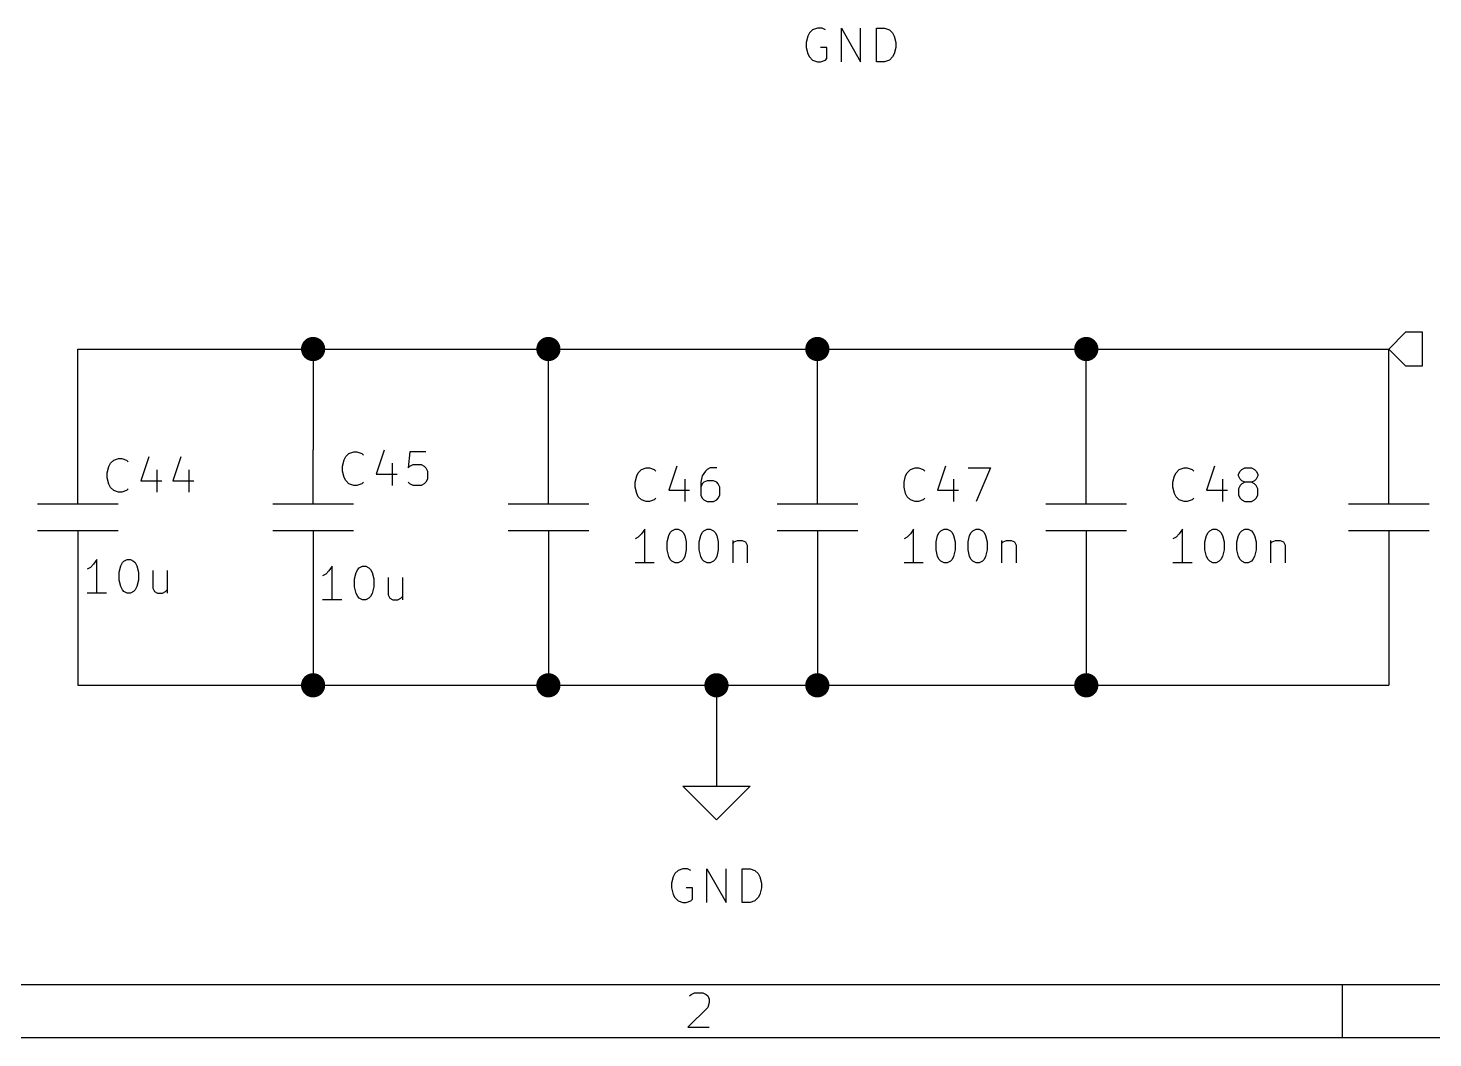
# Model space of a CAD drawing. Extents: x 0.4 to 11.3, y -7.9 to -0.4.
# Drawn here: x 2.376 to 4.466, y -7.874 to -6.373 of the extents above; entities that cross this region are included whole.
import ezdxf

# ---------------------------------------------------------------- set-up
doc = ezdxf.new("R2010")
doc.units = 0
doc.header["$MEASUREMENT"] = 0
for name, color, linetype in [('BROWN2', 54, 'CONTINUOUS'), ('CYAN2', 4, 'CONTINUOUS'), ('GREEN3', 91, 'CONTINUOUS'), ('RED2', 1, 'CONTINUOUS')]:
    doc.layers.add(name, color=color, linetype=linetype)

msp = doc.modelspace()

# ---------------------------------------------------------------- linework, layer by layer
at = {"layer": 'BROWN2', "linetype": 'CONTINUOUS'}
for p, q in [((4.425, -6.825), (4.4, -6.85)), ((4.45, -6.825), (4.425, -6.825)), ((4.45, -6.875), (4.45, -6.825)), ((4.4, -6.85), (4.425, -6.875)), ((4.425, -6.875), (4.45, -6.875))]:
    msp.add_line(p, q, dxfattribs=at)
at = {"layer": 'CYAN2', "linetype": 'CONTINUOUS'}
for p, q in [((3.55, -6.3728), (3.5429, -6.3752)), ((3.5571, -6.3728), (3.55, -6.3728)), ((3.5619, -6.3752), (3.5571, -6.3728)), ((3.5857, -6.4228), (3.5857, -6.3728)), ((3.5857, -6.3728), (3.6143, -6.4228)), ((3.6143, -6.4228), (3.6143, -6.3728)), ((3.6381, -6.4228), (3.6381, -6.3728)), ((3.6381, -6.3728), (3.65, -6.3728)), ((3.65, -6.3728), (3.6571, -6.3752)), ((3.5357, -6.3847), (3.5333, -6.3942)), ((3.5381, -6.3799), (3.5357, -6.3847)), ((3.5429, -6.3752), (3.5381, -6.3799)), ((3.6571, -6.3752), (3.6619, -6.3799)), ((3.6619, -6.3799), (3.6643, -6.3847)), ((3.6643, -6.3847), (3.6667, -6.3942)), ((3.5333, -6.3942), (3.5333, -6.4014)), ((3.5333, -6.4014), (3.5357, -6.4109)), ((3.5357, -6.4109), (3.5381, -6.4157)), ((3.5643, -6.4014), (3.5548, -6.4014)), ((3.5643, -6.418), (3.5643, -6.4014)), ((3.6643, -6.4109), (3.6619, -6.4157)), ((3.6667, -6.4014), (3.6643, -6.4109)), ((3.6667, -6.3942), (3.6667, -6.4014)), ((3.5381, -6.4157), (3.5429, -6.4204)), ((3.5429, -6.4204), (3.55, -6.4228)), ((3.55, -6.4228), (3.5548, -6.4228)), ((3.5548, -6.4228), (3.5619, -6.4204)), ((3.5619, -6.4204), (3.5643, -6.418)), ((3.65, -6.4228), (3.6381, -6.4228)), ((3.6571, -6.4204), (3.65, -6.4228)), ((3.6619, -6.4157), (3.6571, -6.4204)), ((2.4963, -7.0247), (2.4987, -7.0199)), ((2.4987, -7.0199), (2.5034, -7.0152)), ((2.5034, -7.0152), (2.5106, -7.0128)), ((2.5106, -7.0128), (2.5153, -7.0128)), ((2.5153, -7.0128), (2.5225, -7.0152)), ((2.5225, -7.0152), (2.5249, -7.0176)), ((2.5558, -7.0104), (2.5439, -7.0461)), ((2.6034, -7.0104), (2.5915, -7.0461)), ((2.8439, -7.0242), (2.8463, -7.0147)), ((2.8463, -7.0147), (2.8487, -7.0099)), ((2.8487, -7.0099), (2.8534, -7.0052)), ((2.8534, -7.0052), (2.8606, -7.0028)), ((2.8606, -7.0028), (2.8653, -7.0028)), ((2.8653, -7.0028), (2.8725, -7.0052)), ((2.8725, -7.0052), (2.8749, -7.0076)), ((2.9058, -7.0004), (2.8939, -7.0361)), ((2.9177, -7.0195), (2.9177, -7.0528)), ((2.9439, -7.0028), (2.9415, -7.0266)), ((2.9677, -7.0028), (2.9439, -7.0028)), ((2.4939, -7.0342), (2.4963, -7.0247)), ((2.4939, -7.0414), (2.4939, -7.0342)), ((2.4963, -7.0509), (2.4939, -7.0414)), ((2.5677, -7.0295), (2.5677, -7.0628)), ((2.6153, -7.0295), (2.6153, -7.0628)), ((2.8439, -7.0314), (2.8439, -7.0242)), ((2.8463, -7.0409), (2.8439, -7.0314)), ((2.8487, -7.0457), (2.8463, -7.0409)), ((2.8939, -7.0361), (2.9249, -7.0361)), ((2.9415, -7.0266), (2.9439, -7.0242)), ((2.9439, -7.0242), (2.9487, -7.0219)), ((2.9487, -7.0219), (2.9606, -7.0219)), ((2.9606, -7.0219), (2.9653, -7.0242)), ((2.9653, -7.0242), (2.9677, -7.0266)), ((2.9677, -7.0266), (2.9701, -7.0314)), ((2.9701, -7.0314), (2.9701, -7.0433)), ((3.2789, -7.0482), (3.2813, -7.0387)), ((3.2813, -7.0387), (3.2837, -7.0339)), ((3.2837, -7.0339), (3.2884, -7.0292)), ((3.2884, -7.0292), (3.2956, -7.0268)), ((3.2956, -7.0268), (3.3003, -7.0268)), ((3.3003, -7.0268), (3.3075, -7.0292)), ((3.3075, -7.0292), (3.3099, -7.0316)), ((3.3408, -7.0244), (3.3289, -7.0601)), ((3.3789, -7.0387), (3.3765, -7.0482)), ((3.3837, -7.0316), (3.3789, -7.0387)), ((3.386, -7.0292), (3.3837, -7.0316)), ((3.3908, -7.0268), (3.386, -7.0292)), ((3.4003, -7.0268), (3.3908, -7.0268)), ((3.6789, -7.0482), (3.6813, -7.0387)), ((3.6813, -7.0387), (3.6837, -7.0339)), ((3.6837, -7.0339), (3.6884, -7.0292)), ((3.6884, -7.0292), (3.6956, -7.0268)), ((3.6956, -7.0268), (3.7003, -7.0268)), ((3.7003, -7.0268), (3.7075, -7.0292)), ((3.7075, -7.0292), (3.7099, -7.0316)), ((3.7408, -7.0244), (3.7289, -7.0601)), ((3.7741, -7.0268), (3.8075, -7.0268)), ((3.8075, -7.0268), (3.786, -7.0768)), ((4.0789, -7.0482), (4.0813, -7.0387)), ((4.0813, -7.0387), (4.0837, -7.0339)), ((4.0837, -7.0339), (4.0884, -7.0292)), ((4.0884, -7.0292), (4.0956, -7.0268)), ((4.0956, -7.0268), (4.1003, -7.0268)), ((4.1003, -7.0268), (4.1075, -7.0292)), ((4.1075, -7.0292), (4.1099, -7.0316)), ((4.1408, -7.0244), (4.1289, -7.0601)), ((4.1765, -7.0363), (4.1789, -7.0316)), ((4.1765, -7.0387), (4.1765, -7.0363)), ((4.1789, -7.0435), (4.1765, -7.0387)), ((4.1789, -7.0316), (4.1813, -7.0292)), ((4.1813, -7.0292), (4.186, -7.0268)), ((4.186, -7.0268), (4.1956, -7.0268)), ((4.1956, -7.0268), (4.2003, -7.0292)), ((4.2003, -7.0292), (4.2027, -7.0316)), ((4.2027, -7.0316), (4.2051, -7.0363)), ((4.2051, -7.0387), (4.2027, -7.0435)), ((4.2051, -7.0363), (4.2051, -7.0387)), ((2.4987, -7.0557), (2.4963, -7.0509)), ((2.5034, -7.0604), (2.4987, -7.0557)), ((2.5106, -7.0628), (2.5034, -7.0604)), ((2.5225, -7.0604), (2.5153, -7.0628)), ((2.5249, -7.058), (2.5225, -7.0604)), ((2.5439, -7.0461), (2.5749, -7.0461)), ((2.5915, -7.0461), (2.6225, -7.0461)), ((2.8534, -7.0504), (2.8487, -7.0457)), ((2.8606, -7.0528), (2.8534, -7.0504)), ((2.8653, -7.0528), (2.8606, -7.0528)), ((2.8725, -7.0504), (2.8653, -7.0528)), ((2.8749, -7.048), (2.8725, -7.0504)), ((2.9439, -7.0504), (2.9415, -7.048)), ((2.9487, -7.0528), (2.9439, -7.0504)), ((2.9606, -7.0528), (2.9487, -7.0528)), ((2.9653, -7.0504), (2.9606, -7.0528)), ((2.9677, -7.048), (2.9653, -7.0504)), ((2.9701, -7.0433), (2.9677, -7.048)), ((3.2789, -7.0554), (3.2789, -7.0482)), ((3.2813, -7.0649), (3.2789, -7.0554)), ((3.3289, -7.0601), (3.3599, -7.0601)), ((3.3527, -7.0435), (3.3527, -7.0768)), ((3.3765, -7.0482), (3.3765, -7.0673)), ((3.3789, -7.0506), (3.3765, -7.0554)), ((3.3813, -7.0482), (3.3789, -7.0506)), ((3.386, -7.0459), (3.3813, -7.0482)), ((3.3956, -7.0459), (3.386, -7.0459)), ((3.4003, -7.0482), (3.3956, -7.0459)), ((3.4027, -7.0506), (3.4003, -7.0482)), ((3.4051, -7.0554), (3.4027, -7.0506)), ((3.4051, -7.0673), (3.4051, -7.0554)), ((3.6789, -7.0554), (3.6789, -7.0482)), ((3.6813, -7.0649), (3.6789, -7.0554)), ((3.7289, -7.0601), (3.7599, -7.0601)), ((3.7527, -7.0435), (3.7527, -7.0768)), ((4.0789, -7.0554), (4.0789, -7.0482)), ((4.0813, -7.0649), (4.0789, -7.0554)), ((4.1289, -7.0601), (4.1599, -7.0601)), ((4.1527, -7.0435), (4.1527, -7.0768)), ((4.1789, -7.053), (4.1765, -7.0578)), ((4.1765, -7.0578), (4.1765, -7.0673)), ((4.1813, -7.0459), (4.1789, -7.0435)), ((4.1813, -7.0506), (4.1789, -7.053)), ((4.186, -7.0482), (4.1813, -7.0459)), ((4.186, -7.0482), (4.1813, -7.0506)), ((4.1956, -7.0482), (4.186, -7.0482)), ((4.2003, -7.0459), (4.1956, -7.0482)), ((4.2003, -7.0506), (4.1956, -7.0482)), ((4.2027, -7.0435), (4.2003, -7.0459)), ((4.2027, -7.053), (4.2003, -7.0506)), ((4.2051, -7.0578), (4.2027, -7.053)), ((4.2051, -7.0673), (4.2051, -7.0578)), ((2.5153, -7.0628), (2.5106, -7.0628)), ((3.2837, -7.0697), (3.2813, -7.0649)), ((3.2884, -7.0744), (3.2837, -7.0697)), ((3.2956, -7.0768), (3.2884, -7.0744)), ((3.3003, -7.0768), (3.2956, -7.0768)), ((3.3075, -7.0744), (3.3003, -7.0768)), ((3.3099, -7.072), (3.3075, -7.0744)), ((3.3765, -7.0673), (3.3789, -7.072)), ((3.3789, -7.072), (3.3813, -7.0744)), ((3.3813, -7.0744), (3.386, -7.0768)), ((3.386, -7.0768), (3.3956, -7.0768)), ((3.3956, -7.0768), (3.4003, -7.0744)), ((3.4003, -7.0744), (3.4027, -7.072)), ((3.4027, -7.072), (3.4051, -7.0673)), ((3.6837, -7.0697), (3.6813, -7.0649)), ((3.6884, -7.0744), (3.6837, -7.0697)), ((3.6956, -7.0768), (3.6884, -7.0744)), ((3.7003, -7.0768), (3.6956, -7.0768)), ((3.7075, -7.0744), (3.7003, -7.0768)), ((3.7099, -7.072), (3.7075, -7.0744)), ((4.0837, -7.0697), (4.0813, -7.0649)), ((4.0884, -7.0744), (4.0837, -7.0697)), ((4.0956, -7.0768), (4.0884, -7.0744)), ((4.1003, -7.0768), (4.0956, -7.0768)), ((4.1075, -7.0744), (4.1003, -7.0768)), ((4.1099, -7.072), (4.1075, -7.0744)), ((4.1765, -7.0673), (4.1789, -7.072)), ((4.1789, -7.072), (4.1813, -7.0744)), ((4.1813, -7.0744), (4.186, -7.0768)), ((4.186, -7.0768), (4.1956, -7.0768)), ((4.1956, -7.0768), (4.2003, -7.0744)), ((4.2003, -7.0744), (4.2027, -7.072)), ((4.2027, -7.072), (4.2051, -7.0673)), ((3.2884, -7.1249), (3.2837, -7.1297)), ((3.2932, -7.1178), (3.2884, -7.1249)), ((3.2932, -7.1678), (3.2932, -7.1178)), ((3.3289, -7.1273), (3.3313, -7.1226)), ((3.3313, -7.1226), (3.3337, -7.1202)), ((3.3337, -7.1202), (3.3384, -7.1178)), ((3.3384, -7.1178), (3.3432, -7.1178)), ((3.3432, -7.1178), (3.3479, -7.1202)), ((3.3479, -7.1202), (3.3503, -7.1226)), ((3.3503, -7.1226), (3.3527, -7.1273)), ((3.3765, -7.1273), (3.3789, -7.1226)), ((3.3789, -7.1226), (3.3813, -7.1202)), ((3.3813, -7.1202), (3.386, -7.1178)), ((3.386, -7.1178), (3.3908, -7.1178)), ((3.3908, -7.1178), (3.3956, -7.1202)), ((3.3956, -7.1202), (3.3979, -7.1226)), ((3.3979, -7.1226), (3.4003, -7.1273)), ((3.6884, -7.1249), (3.6837, -7.1297)), ((3.6932, -7.1178), (3.6884, -7.1249)), ((3.6932, -7.1678), (3.6932, -7.1178)), ((3.7289, -7.1273), (3.7313, -7.1226)), ((3.7313, -7.1226), (3.7337, -7.1202)), ((3.7337, -7.1202), (3.7384, -7.1178)), ((3.7384, -7.1178), (3.7432, -7.1178)), ((3.7432, -7.1178), (3.7479, -7.1202)), ((3.7479, -7.1202), (3.7503, -7.1226)), ((3.7503, -7.1226), (3.7527, -7.1273)), ((3.7765, -7.1273), (3.7789, -7.1226)), ((3.7789, -7.1226), (3.7813, -7.1202)), ((3.7813, -7.1202), (3.786, -7.1178)), ((3.786, -7.1178), (3.7908, -7.1178)), ((3.7908, -7.1178), (3.7956, -7.1202)), ((3.7956, -7.1202), (3.7979, -7.1226)), ((3.7979, -7.1226), (3.8003, -7.1273)), ((4.0884, -7.1249), (4.0837, -7.1297)), ((4.0932, -7.1178), (4.0884, -7.1249)), ((4.0932, -7.1678), (4.0932, -7.1178)), ((4.1289, -7.1273), (4.1313, -7.1226)), ((4.1313, -7.1226), (4.1337, -7.1202)), ((4.1337, -7.1202), (4.1384, -7.1178)), ((4.1384, -7.1178), (4.1432, -7.1178)), ((4.1432, -7.1178), (4.1479, -7.1202)), ((4.1479, -7.1202), (4.1503, -7.1226)), ((4.1503, -7.1226), (4.1527, -7.1273)), ((4.1765, -7.1273), (4.1789, -7.1226)), ((4.1789, -7.1226), (4.1813, -7.1202)), ((4.1813, -7.1202), (4.186, -7.1178)), ((4.186, -7.1178), (4.1908, -7.1178)), ((4.1908, -7.1178), (4.1956, -7.1202)), ((4.1956, -7.1202), (4.1979, -7.1226)), ((4.1979, -7.1226), (4.2003, -7.1273)), ((3.2837, -7.1297), (3.2789, -7.1321)), ((3.3265, -7.1369), (3.3289, -7.1273)), ((3.3265, -7.1488), (3.3265, -7.1369)), ((3.3527, -7.1273), (3.3551, -7.1369)), ((3.3551, -7.1369), (3.3551, -7.1488)), ((3.3741, -7.1369), (3.3765, -7.1273)), ((3.3741, -7.1488), (3.3741, -7.1369)), ((3.4003, -7.1273), (3.4027, -7.1369)), ((3.4027, -7.1369), (3.4027, -7.1488)), ((3.4241, -7.1345), (3.4241, -7.1678)), ((3.4241, -7.1392), (3.4265, -7.1369)), ((3.4265, -7.1369), (3.4313, -7.1345)), ((3.4313, -7.1345), (3.4384, -7.1345)), ((3.4384, -7.1345), (3.4432, -7.1369)), ((3.4432, -7.1369), (3.4456, -7.1416)), ((3.4456, -7.1416), (3.4456, -7.1678)), ((3.6837, -7.1297), (3.6789, -7.1321)), ((3.7265, -7.1369), (3.7289, -7.1273)), ((3.7265, -7.1488), (3.7265, -7.1369)), ((3.7527, -7.1273), (3.7551, -7.1369)), ((3.7551, -7.1369), (3.7551, -7.1488)), ((3.7741, -7.1369), (3.7765, -7.1273)), ((3.7741, -7.1488), (3.7741, -7.1369)), ((3.8003, -7.1273), (3.8027, -7.1369)), ((3.8027, -7.1369), (3.8027, -7.1488)), ((3.8241, -7.1345), (3.8241, -7.1678)), ((3.8241, -7.1392), (3.8265, -7.1369)), ((3.8265, -7.1369), (3.8313, -7.1345)), ((3.8313, -7.1345), (3.8384, -7.1345)), ((3.8384, -7.1345), (3.8432, -7.1369)), ((3.8432, -7.1369), (3.8456, -7.1416)), ((3.8456, -7.1416), (3.8456, -7.1678)), ((4.0837, -7.1297), (4.0789, -7.1321)), ((4.1265, -7.1369), (4.1289, -7.1273)), ((4.1265, -7.1488), (4.1265, -7.1369)), ((4.1527, -7.1273), (4.1551, -7.1369)), ((4.1551, -7.1369), (4.1551, -7.1488)), ((4.1741, -7.1369), (4.1765, -7.1273)), ((4.1741, -7.1488), (4.1741, -7.1369)), ((4.2003, -7.1273), (4.2027, -7.1369)), ((4.2027, -7.1369), (4.2027, -7.1488)), ((4.2241, -7.1345), (4.2241, -7.1678)), ((4.2241, -7.1392), (4.2265, -7.1369)), ((4.2265, -7.1369), (4.2313, -7.1345)), ((4.2313, -7.1345), (4.2384, -7.1345)), ((4.2384, -7.1345), (4.2432, -7.1369)), ((4.2432, -7.1369), (4.2456, -7.1416)), ((4.2456, -7.1416), (4.2456, -7.1678)), ((2.4782, -7.1628), (2.4734, -7.1699)), ((2.4782, -7.2128), (2.4782, -7.1628)), ((2.5163, -7.1676), (2.5187, -7.1652)), ((2.5187, -7.1652), (2.5234, -7.1628)), ((2.5234, -7.1628), (2.5282, -7.1628)), ((2.5282, -7.1628), (2.5329, -7.1652)), ((2.5329, -7.1652), (2.5353, -7.1676)), ((3.3289, -7.1583), (3.3265, -7.1488)), ((3.3313, -7.163), (3.3289, -7.1583)), ((3.3337, -7.1654), (3.3313, -7.163)), ((3.3384, -7.1678), (3.3337, -7.1654)), ((3.3479, -7.1654), (3.3432, -7.1678)), ((3.3503, -7.163), (3.3479, -7.1654)), ((3.3527, -7.1583), (3.3503, -7.163)), ((3.3551, -7.1488), (3.3527, -7.1583)), ((3.3765, -7.1583), (3.3741, -7.1488)), ((3.3789, -7.163), (3.3765, -7.1583)), ((3.3813, -7.1654), (3.3789, -7.163)), ((3.386, -7.1678), (3.3813, -7.1654)), ((3.3956, -7.1654), (3.3908, -7.1678)), ((3.3979, -7.163), (3.3956, -7.1654)), ((3.4003, -7.1583), (3.3979, -7.163)), ((3.4027, -7.1488), (3.4003, -7.1583)), ((3.7289, -7.1583), (3.7265, -7.1488)), ((3.7313, -7.163), (3.7289, -7.1583)), ((3.7337, -7.1654), (3.7313, -7.163)), ((3.7384, -7.1678), (3.7337, -7.1654)), ((3.7479, -7.1654), (3.7432, -7.1678)), ((3.7503, -7.163), (3.7479, -7.1654)), ((3.7527, -7.1583), (3.7503, -7.163)), ((3.7551, -7.1488), (3.7527, -7.1583)), ((3.7765, -7.1583), (3.7741, -7.1488)), ((3.7789, -7.163), (3.7765, -7.1583)), ((3.7813, -7.1654), (3.7789, -7.163)), ((3.786, -7.1678), (3.7813, -7.1654)), ((3.7956, -7.1654), (3.7908, -7.1678)), ((3.7979, -7.163), (3.7956, -7.1654)), ((3.8003, -7.1583), (3.7979, -7.163)), ((3.8027, -7.1488), (3.8003, -7.1583)), ((4.1289, -7.1583), (4.1265, -7.1488)), ((4.1313, -7.163), (4.1289, -7.1583)), ((4.1337, -7.1654), (4.1313, -7.163)), ((4.1384, -7.1678), (4.1337, -7.1654)), ((4.1479, -7.1654), (4.1432, -7.1678)), ((4.1503, -7.163), (4.1479, -7.1654)), ((4.1527, -7.1583), (4.1503, -7.163)), ((4.1551, -7.1488), (4.1527, -7.1583)), ((4.1765, -7.1583), (4.1741, -7.1488)), ((4.1789, -7.163), (4.1765, -7.1583)), ((4.1813, -7.1654), (4.1789, -7.163)), ((4.186, -7.1678), (4.1813, -7.1654)), ((4.1956, -7.1654), (4.1908, -7.1678)), ((4.1979, -7.163), (4.1956, -7.1654)), ((4.2003, -7.1583), (4.1979, -7.163)), ((4.2027, -7.1488), (4.2003, -7.1583)), ((2.4687, -7.1747), (2.4639, -7.1771)), ((2.4734, -7.1699), (2.4687, -7.1747)), ((2.5115, -7.1819), (2.5139, -7.1723)), ((2.5115, -7.1938), (2.5115, -7.1819)), ((2.5139, -7.1723), (2.5163, -7.1676)), ((2.5353, -7.1676), (2.5377, -7.1723)), ((2.5377, -7.1723), (2.5401, -7.1819)), ((2.5401, -7.1819), (2.5401, -7.1938)), ((2.5615, -7.1795), (2.5615, -7.2057)), ((2.5829, -7.1795), (2.5829, -7.2128)), ((2.8187, -7.1847), (2.8139, -7.1871)), ((2.8234, -7.1799), (2.8187, -7.1847)), ((2.8282, -7.1728), (2.8234, -7.1799)), ((2.8282, -7.2228), (2.8282, -7.1728)), ((2.8615, -7.1919), (2.8639, -7.1823)), ((2.8639, -7.1823), (2.8663, -7.1776)), ((2.8663, -7.1776), (2.8687, -7.1752)), ((2.8687, -7.1752), (2.8734, -7.1728)), ((2.8734, -7.1728), (2.8782, -7.1728)), ((2.8782, -7.1728), (2.8829, -7.1752)), ((2.8829, -7.1752), (2.8853, -7.1776)), ((2.8853, -7.1776), (2.8877, -7.1823)), ((2.8877, -7.1823), (2.8901, -7.1919)), ((3.3075, -7.1678), (3.2789, -7.1678)), ((3.3432, -7.1678), (3.3384, -7.1678)), ((3.3908, -7.1678), (3.386, -7.1678)), ((3.7075, -7.1678), (3.6789, -7.1678)), ((3.7432, -7.1678), (3.7384, -7.1678)), ((3.7908, -7.1678), (3.786, -7.1678)), ((4.1075, -7.1678), (4.0789, -7.1678)), ((4.1432, -7.1678), (4.1384, -7.1678)), ((4.1908, -7.1678), (4.186, -7.1678)), ((2.5139, -7.2033), (2.5115, -7.1938)), ((2.5163, -7.208), (2.5139, -7.2033)), ((2.5187, -7.2104), (2.5163, -7.208)), ((2.5353, -7.208), (2.5329, -7.2104)), ((2.5377, -7.2033), (2.5353, -7.208)), ((2.5401, -7.1938), (2.5377, -7.2033)), ((2.5615, -7.2057), (2.5639, -7.2104)), ((2.5806, -7.2104), (2.5829, -7.208)), ((2.8615, -7.2038), (2.8615, -7.1919)), ((2.8639, -7.2133), (2.8615, -7.2038)), ((2.8901, -7.2038), (2.8877, -7.2133)), ((2.8901, -7.1919), (2.8901, -7.2038)), ((2.9115, -7.1895), (2.9115, -7.2157)), ((2.9329, -7.1895), (2.9329, -7.2228)), ((2.4925, -7.2128), (2.4639, -7.2128)), ((2.5234, -7.2128), (2.5187, -7.2104)), ((2.5282, -7.2128), (2.5234, -7.2128)), ((2.5329, -7.2104), (2.5282, -7.2128)), ((2.5639, -7.2104), (2.5687, -7.2128)), ((2.5687, -7.2128), (2.5758, -7.2128)), ((2.5758, -7.2128), (2.5806, -7.2104)), ((2.8425, -7.2228), (2.8139, -7.2228)), ((2.8663, -7.218), (2.8639, -7.2133)), ((2.8687, -7.2204), (2.8663, -7.218)), ((2.8734, -7.2228), (2.8687, -7.2204)), ((2.8782, -7.2228), (2.8734, -7.2228)), ((2.8829, -7.2204), (2.8782, -7.2228)), ((2.8853, -7.218), (2.8829, -7.2204)), ((2.8877, -7.2133), (2.8853, -7.218)), ((2.9115, -7.2157), (2.9139, -7.2204)), ((2.9139, -7.2204), (2.9187, -7.2228)), ((2.9187, -7.2228), (2.9258, -7.2228)), ((2.9258, -7.2228), (2.9306, -7.2204)), ((2.9306, -7.2204), (2.9329, -7.218)), ((3.3429, -7.6252), (3.3381, -7.6299)), ((3.35, -7.6228), (3.3429, -7.6252)), ((3.3571, -7.6228), (3.35, -7.6228)), ((3.3619, -7.6252), (3.3571, -7.6228)), ((3.3857, -7.6728), (3.3857, -7.6228)), ((3.3857, -7.6228), (3.4143, -7.6728)), ((3.4143, -7.6728), (3.4143, -7.6228)), ((3.4381, -7.6728), (3.4381, -7.6228)), ((3.4381, -7.6228), (3.45, -7.6228)), ((3.45, -7.6228), (3.4571, -7.6252)), ((3.4571, -7.6252), (3.4619, -7.6299)), ((3.3357, -7.6347), (3.3333, -7.6442)), ((3.3333, -7.6442), (3.3333, -7.6514)), ((3.3381, -7.6299), (3.3357, -7.6347)), ((3.4619, -7.6299), (3.4643, -7.6347)), ((3.4643, -7.6347), (3.4667, -7.6442)), ((3.4667, -7.6442), (3.4667, -7.6514)), ((3.3333, -7.6514), (3.3357, -7.6609)), ((3.3357, -7.6609), (3.3381, -7.6657)), ((3.3381, -7.6657), (3.3429, -7.6704)), ((3.3643, -7.6514), (3.3548, -7.6514)), ((3.3619, -7.6704), (3.3643, -7.668)), ((3.3643, -7.668), (3.3643, -7.6514)), ((3.4619, -7.6657), (3.4571, -7.6704)), ((3.4643, -7.6609), (3.4619, -7.6657)), ((3.4667, -7.6514), (3.4643, -7.6609)), ((3.3429, -7.6704), (3.35, -7.6728)), ((3.35, -7.6728), (3.3548, -7.6728)), ((3.3548, -7.6728), (3.3619, -7.6704)), ((3.45, -7.6728), (3.4381, -7.6728)), ((3.4571, -7.6704), (3.45, -7.6728))]:
    msp.add_line(p, q, dxfattribs=at)
at = {"layer": 'GREEN3', "linetype": 'CONTINUOUS'}
for p, q in [((2.45, -7), (2.45, -6.85)), ((2.45, -6.85), (2.8, -6.85)), ((2.8, -6.85), (2.8, -7)), ((2.8, -6.85), (3.15, -6.85)), ((3.15, -7), (3.15, -6.85)), ((3.15, -6.85), (3.55, -6.85)), ((3.55, -6.85), (3.95, -6.85)), ((3.55, -7), (3.55, -6.85)), ((3.95, -7), (3.95, -6.85)), ((3.95, -6.85), (4.4, -6.85)), ((4.4, -7), (4.4, -6.85)), ((2.45, -7.2), (2.45, -7.35)), ((2.8, -7.2), (2.8, -7.35)), ((3.15, -7.2), (3.15, -7.35)), ((3.55, -7.2), (3.55, -7.35)), ((3.95, -7.2), (3.95, -7.35)), ((4.4, -7.2), (4.4, -7.35)), ((2.45, -7.35), (2.8, -7.35)), ((2.8, -7.35), (3.15, -7.35)), ((3.15, -7.35), (3.4, -7.35)), ((3.4, -7.35), (3.55, -7.35)), ((3.4, -7.35), (3.4, -7.45)), ((3.55, -7.35), (3.95, -7.35)), ((3.95, -7.35), (4.4, -7.35))]:
    msp.add_line(p, q, dxfattribs=at)
at = {"layer": 'GREEN3', "const_width": 0.018}
for points in [[(2.791, -6.85, 1), (2.809, -6.85, 1)], [(3.141, -6.85, 1), (3.159, -6.85, 1)], [(3.541, -6.85, 1), (3.559, -6.85, 1)], [(3.941, -6.85, 1), (3.959, -6.85, 1)], [(2.791, -7.35, 1), (2.809, -7.35, 1)], [(3.141, -7.35, 1), (3.159, -7.35, 1)], [(3.391, -7.35, 1), (3.409, -7.35, 1)], [(3.541, -7.35, 1), (3.559, -7.35, 1)], [(3.941, -7.35, 1), (3.959, -7.35, 1)]]:
    msp.add_lwpolyline(points, format="xyb", close=True, dxfattribs=at)
at = {"layer": 'RED2', "linetype": 'CONTINUOUS'}
for p, q in [((2.45, -7.08), (2.45, -7)), ((2.8, -7.08), (2.8, -7)), ((3.15, -7.08), (3.15, -7)), ((3.55, -7.08), (3.55, -7)), ((3.95, -7.08), (3.95, -7)), ((4.4, -7.08), (4.4, -7)), ((2.39, -7.08), (2.51, -7.08)), ((2.74, -7.08), (2.86, -7.08)), ((3.09, -7.08), (3.21, -7.08)), ((3.49, -7.08), (3.61, -7.08)), ((3.89, -7.08), (4.01, -7.08)), ((4.34, -7.08), (4.46, -7.08)), ((2.39, -7.12), (2.51, -7.12)), ((2.45, -7.12), (2.45, -7.2)), ((2.74, -7.12), (2.86, -7.12)), ((2.8, -7.12), (2.8, -7.2)), ((3.09, -7.12), (3.21, -7.12)), ((3.15, -7.12), (3.15, -7.2)), ((3.49, -7.12), (3.61, -7.12)), ((3.55, -7.12), (3.55, -7.2)), ((3.89, -7.12), (4.01, -7.12)), ((3.95, -7.12), (3.95, -7.2)), ((4.34, -7.12), (4.46, -7.12)), ((4.4, -7.12), (4.4, -7.2)), ((3.4, -7.45), (3.4, -7.5)), ((3.4, -7.55), (3.35, -7.5)), ((3.35, -7.5), (3.4, -7.5)), ((3.4, -7.5), (3.45, -7.5)), ((3.45, -7.5), (3.4, -7.55)), ((11.2206, -7.7956), (0.4724, -7.7956)), ((3.3601, -7.812), (3.3625, -7.8096)), ((3.3625, -7.8096), (3.3674, -7.8071)), ((3.3674, -7.8071), (3.3796, -7.8071)), ((3.3796, -7.8071), (3.3845, -7.8096)), ((3.3845, -7.8096), (3.3869, -7.812)), ((3.3869, -7.812), (3.3893, -7.8169)), ((4.3307, -7.7956), (4.3307, -7.8743)), ((3.3869, -7.8291), (3.3576, -7.8583)), ((3.3893, -7.8217), (3.3869, -7.8291)), ((3.3893, -7.8169), (3.3893, -7.8217)), ((11.2993, -7.8743), (0.3937, -7.8743)), ((3.3576, -7.8583), (3.3893, -7.8583))]:
    msp.add_line(p, q, dxfattribs=at)

doc.saveas('drawing.dxf')
